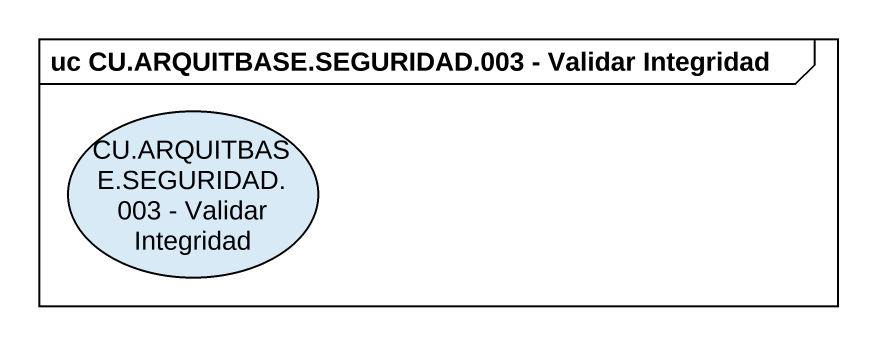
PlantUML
@startuml
mainframe uc CU.ARQUITBASE.SEGURIDAD.003 - Validar Integridad
usecase "CU.ARQUITBASE.SEGURIDAD.003 - Validar Integridad" as CU_ARQUITBASE_SEGURIDAD_003
@enduml
